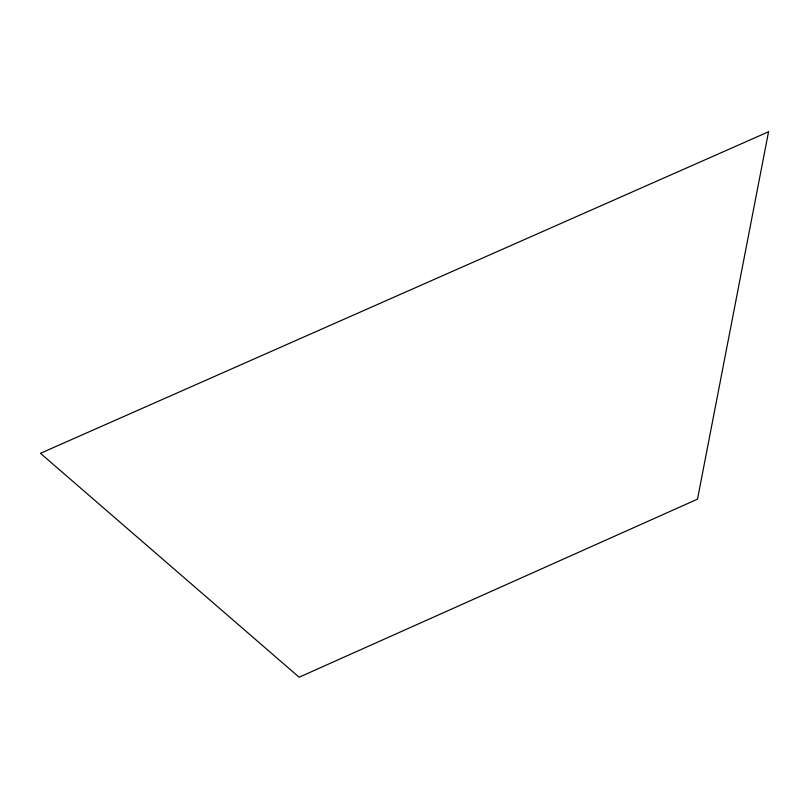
<?xml version="1.0" encoding="UTF-8"?>
<svg xmlns="http://www.w3.org/2000/svg" width="809" height="809" viewBox="0 0 809 809"><rect width="100%" height="100%" fill="white"/><g stroke="black" fill="none" stroke-linecap="round" stroke-linejoin="round"><path stroke-width="1.21" d="M768.55 131.776L697.51 499.143L299.128 677.224L40.45 453.313L768.55 131.776"/></g></svg>
